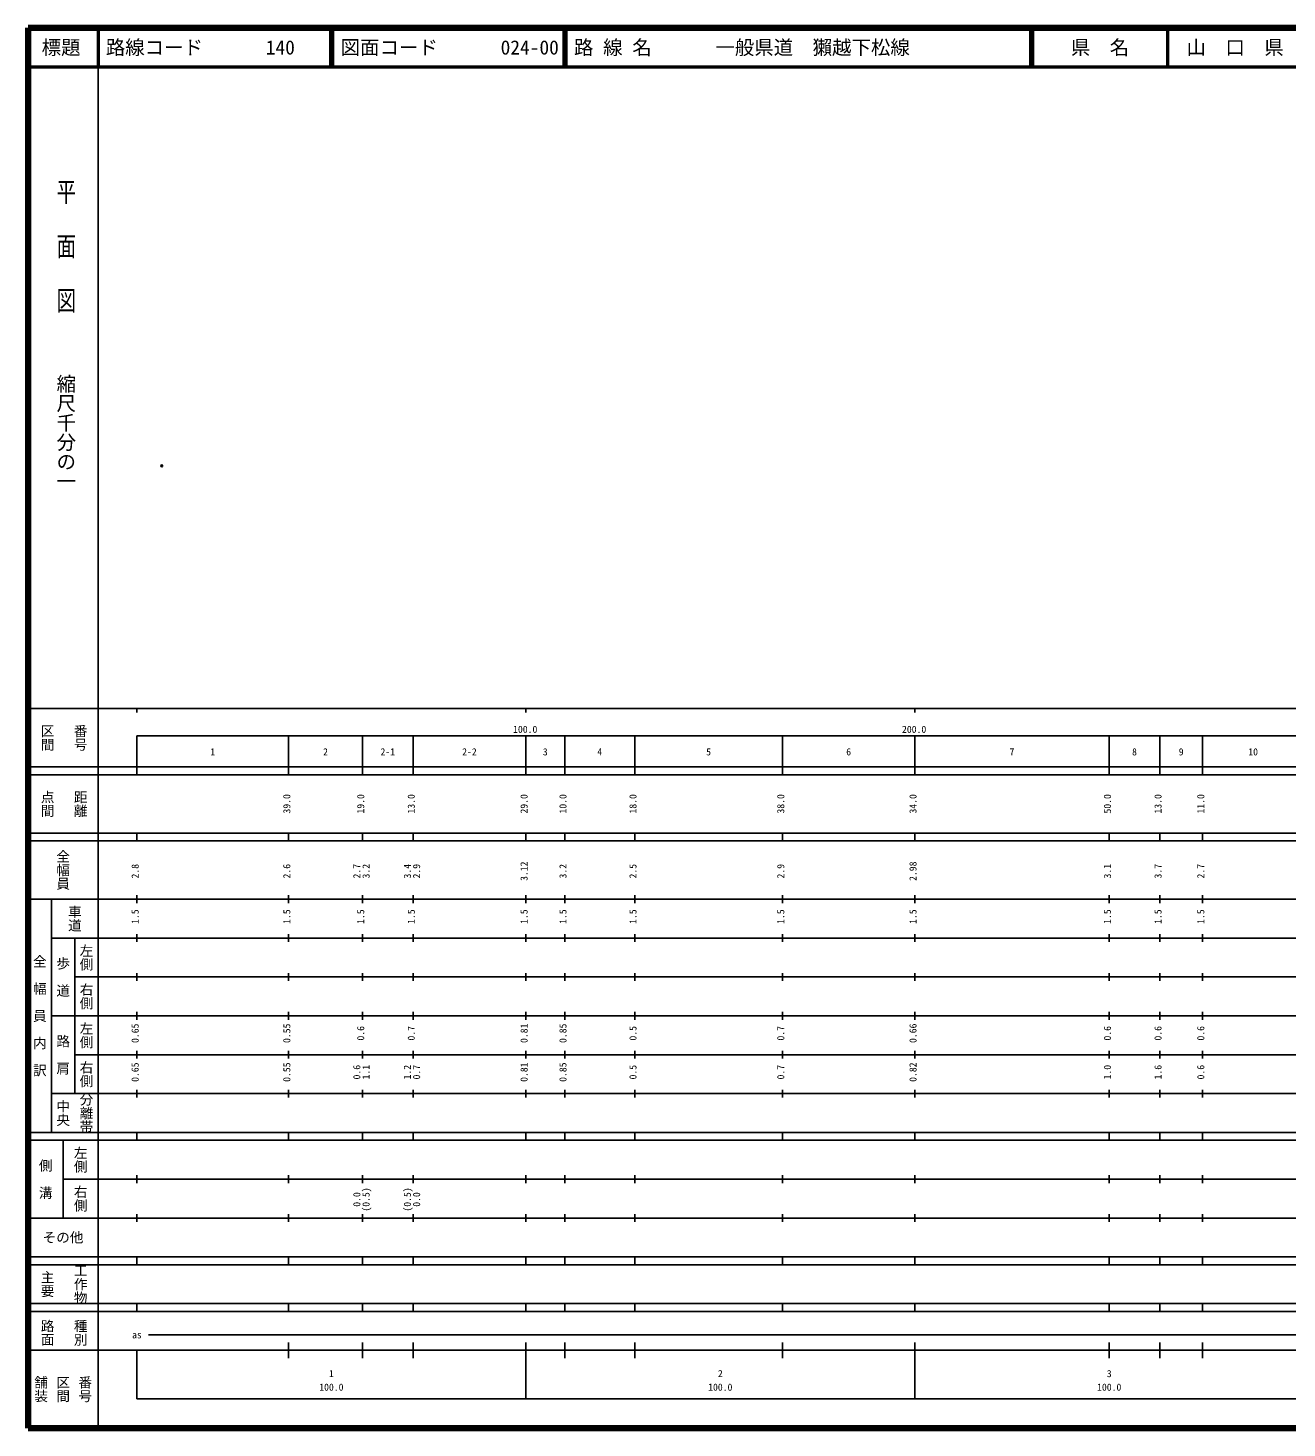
# Model space of a CAD drawing. Units: millimetres on the paper. Extents: x 40 to 680, y 20 to 380.
# Drawn here: x 40 to 363.7, y 20 to 380 of the extents above; entities that cross this region are included whole.
import ezdxf
from ezdxf.enums import TextEntityAlignment as Align

# ---------------------------------------------------------------- set-up
doc = ezdxf.new("R2010")
doc.units = ezdxf.units.MM
doc.header["$PDMODE"] = 32
doc.header["$PDSIZE"] = 0.5
doc.layers.add('M-OTRS', color=6, linetype='Continuous')
doc.layers.add('M-TTL-TXT', color=7, linetype='Continuous')
for name, color, linetype, lineweight in [('M-TTL', 2, 'Continuous', 140), ('M-TTL-BAND', 7, 'Continuous', 25), ('M-TTL-LINE', 7, 'Continuous', 50)]:
    doc.layers.add(name, color=color, linetype=linetype, lineweight=lineweight)
doc.styles.add('@ＭＳ ゴシック', font='')
doc.styles.add('ＭＳ ゴシック', font='')
doc.styles.get('@ＭＳ ゴシック').set_extended_font_data('@MS Gothic')
doc.styles.get('ＭＳ ゴシック').set_extended_font_data('MS Gothic')

msp = doc.modelspace()

# ---------------------------------------------------------------- linework, layer by layer
at = {"layer": 'M-OTRS'}
msp.add_point((74.374, 267.401), dxfattribs=at)
at = {"layer": 'M-TTL'}
for p, q in [((40, 380), (40, 20)), ((680, 380), (40, 380)), ((40, 20), (680, 20))]:
    msp.add_line(p, q, dxfattribs=at)
at = {"layer": 'M-TTL-BAND'}
for p, q in [((58, 370), (58, 20)), ((40, 205), (579, 205)), ((68, 205), (68, 204)), ((168, 205), (168, 204)), ((268, 205), (268, 204)), ((68, 198), (579, 198)), ((68, 198), (68, 188)), ((107, 188), (107, 198)), ((126, 188), (126, 198)), ((139, 188), (139, 198)), ((168, 188), (168, 198)), ((178, 188), (178, 198)), ((196, 188), (196, 198)), ((234, 188), (234, 198)), ((268, 188), (268, 198)), ((318, 188), (318, 198)), ((331, 188), (331, 198)), ((342, 188), (342, 198)), ((40, 190), (579, 190)), ((40, 188), (579, 188)), ((40, 173), (579, 173)), ((68, 171), (68, 173)), ((107, 171), (107, 173)), ((126, 171), (126, 173)), ((139, 171), (139, 173)), ((168, 171), (168, 173)), ((178, 171), (178, 173)), ((196, 171), (196, 173)), ((234, 171), (234, 173)), ((268, 171), (268, 173)), ((318, 171), (318, 173)), ((331, 171), (331, 173)), ((342, 171), (342, 173)), ((40, 171), (579, 171)), ((40, 156), (579, 156)), ((46, 96), (46, 156)), ((68, 155), (68, 157)), ((107, 155), (107, 157)), ((126, 155), (126, 157)), ((139, 155), (139, 157)), ((168, 155), (168, 157)), ((178, 155), (178, 157)), ((196, 155), (196, 157)), ((234, 155), (234, 157)), ((268, 155), (268, 157)), ((318, 155), (318, 157)), ((331, 155), (331, 157)), ((342, 155), (342, 157)), ((46, 146), (579, 146)), ((52, 146), (52, 106)), ((68, 145), (68, 147)), ((107, 145), (107, 147)), ((126, 145), (126, 147)), ((139, 145), (139, 147)), ((168, 145), (168, 147)), ((178, 145), (178, 147)), ((196, 145), (196, 147)), ((234, 145), (234, 147)), ((268, 145), (268, 147)), ((318, 145), (318, 147)), ((331, 145), (331, 147)), ((342, 145), (342, 147)), ((68, 135), (68, 137)), ((107, 135), (107, 137)), ((126, 135), (126, 137)), ((139, 135), (139, 137)), ((168, 135), (168, 137)), ((178, 135), (178, 137)), ((196, 135), (196, 137)), ((234, 135), (234, 137)), ((268, 135), (268, 137)), ((318, 135), (318, 137)), ((331, 135), (331, 137)), ((342, 135), (342, 137)), ((52, 136), (579, 136)), ((46, 126), (579, 126)), ((68, 125), (68, 127)), ((107, 125), (107, 127)), ((126, 125), (126, 127)), ((139, 125), (139, 127)), ((168, 125), (168, 127)), ((178, 125), (178, 127)), ((196, 125), (196, 127)), ((234, 125), (234, 127)), ((268, 125), (268, 127)), ((318, 125), (318, 127)), ((331, 125), (331, 127)), ((342, 125), (342, 127)), ((52, 116), (579, 116)), ((68, 115), (68, 117)), ((107, 115), (107, 117)), ((126, 115), (126, 117)), ((139, 115), (139, 117)), ((168, 115), (168, 117)), ((178, 115), (178, 117)), ((196, 115), (196, 117)), ((234, 115), (234, 117)), ((268, 115), (268, 117)), ((318, 115), (318, 117)), ((331, 115), (331, 117)), ((342, 115), (342, 117)), ((46, 106), (579, 106)), ((68, 105), (68, 107)), ((107, 105), (107, 107)), ((126, 105), (126, 107)), ((139, 105), (139, 107)), ((168, 105), (168, 107)), ((178, 105), (178, 107)), ((196, 105), (196, 107)), ((234, 105), (234, 107)), ((268, 105), (268, 107)), ((318, 105), (318, 107)), ((331, 105), (331, 107)), ((342, 105), (342, 107)), ((40, 96), (579, 96)), ((40, 94), (579, 94)), ((49, 94), (49, 74)), ((68, 94), (68, 96)), ((107, 94), (107, 96)), ((126, 94), (126, 96)), ((139, 94), (139, 96)), ((168, 94), (168, 96)), ((178, 94), (178, 96)), ((196, 94), (196, 96)), ((234, 94), (234, 96)), ((268, 94), (268, 96)), ((318, 94), (318, 96)), ((331, 94), (331, 96)), ((342, 94), (342, 96)), ((49, 84), (579, 84)), ((68, 83), (68, 85)), ((107, 83), (107, 85)), ((126, 83), (126, 85)), ((139, 83), (139, 85)), ((168, 83), (168, 85)), ((178, 83), (178, 85)), ((196, 83), (196, 85)), ((234, 83), (234, 85)), ((268, 83), (268, 85)), ((318, 83), (318, 85)), ((331, 83), (331, 85)), ((342, 83), (342, 85)), ((40, 74), (579, 74)), ((68, 73), (68, 75)), ((107, 73), (107, 75)), ((126, 73), (126, 75)), ((139, 73), (139, 75)), ((168, 73), (168, 75)), ((178, 73), (178, 75)), ((196, 73), (196, 75)), ((234, 73), (234, 75)), ((268, 73), (268, 75)), ((318, 73), (318, 75)), ((331, 73), (331, 75)), ((342, 73), (342, 75)), ((40, 64), (579, 64)), ((40, 62), (579, 62)), ((68, 62), (68, 64)), ((107, 62), (107, 64)), ((126, 62), (126, 64)), ((139, 62), (139, 64)), ((168, 62), (168, 64)), ((178, 62), (178, 64)), ((196, 62), (196, 64)), ((234, 62), (234, 64)), ((268, 62), (268, 64)), ((318, 62), (318, 64)), ((331, 62), (331, 64)), ((342, 62), (342, 64)), ((40, 52), (579, 52)), ((68, 50), (68, 52)), ((107, 50), (107, 52)), ((126, 50), (126, 52)), ((139, 50), (139, 52)), ((168, 50), (168, 52)), ((178, 50), (178, 52)), ((196, 50), (196, 52)), ((234, 50), (234, 52)), ((268, 50), (268, 52)), ((318, 50), (318, 52)), ((331, 50), (331, 52)), ((342, 50), (342, 52)), ((40, 50), (579, 50)), ((71, 44), (565, 44)), ((40, 40), (579, 40)), ((68, 40), (68, 27.5)), ((107, 38), (107, 42)), ((126, 38), (126, 42)), ((139, 38), (139, 42)), ((168, 27.5), (168, 42)), ((178, 38), (178, 42)), ((196, 38), (196, 42)), ((234, 38), (234, 42)), ((268, 27.5), (268, 42)), ((318, 38), (318, 42)), ((331, 38), (331, 42)), ((342, 38), (342, 42)), ((68, 27.5), (579, 27.5))]:
    msp.add_line(p, q, dxfattribs=at)
at = {"layer": 'M-TTL-LINE'}
for p, q in [((58, 380), (58, 370)), ((117.75, 380), (117.75, 370)), ((118.25, 380), (118.25, 370)), ((177.75, 380), (177.75, 370)), ((178.25, 380), (178.25, 370)), ((297.75, 380), (297.75, 370)), ((298.25, 380), (298.25, 370)), ((333, 380), (333, 370)), ((40, 370), (680, 370))]:
    msp.add_line(p, q, dxfattribs=at)

# ---------------------------------------------------------------- texts
at = {"layer": 'M-TTL-BAND', "style": '@ＭＳ ゴシック', "width": 1.4}
msp.add_text('平  面  図', height=3.666, rotation=270, dxfattribs=at).set_placement((49.777, 306.475), align=Align.MIDDLE_RIGHT)
at = {"layer": 'M-TTL-BAND', "style": '@ＭＳ ゴシック'}
msp.add_text('縮尺千分の一', height=3.666, rotation=270, dxfattribs=at).set_placement((49.777, 261.03), align=Align.MIDDLE_RIGHT)
for s, p in [('区間', (45, 197.5)), ('番号', (53.5, 197.5)), ('点間', (45, 180.5)), ('距離', (53.5, 180.5)), ('全幅員', (49, 163.5)), ('車道', (52, 151)), ('左側', (55, 141)), ('全\u3000幅\u3000員\u3000内\u3000訳', (43, 126)), ('歩\u3000道', (49, 136)), ('右側', (55, 131)), ('左側', (55, 121)), ('路\u3000肩', (49, 116)), ('右側', (55, 111)), ('分離帯', (55, 101)), ('中央', (49, 101)), ('左側', (53.5, 89)), ('側\u3000溝', (44.5, 84)), ('右側', (53.5, 79)), ('工作物', (53.5, 57)), ('主要', (45, 57)), ('路面', (45, 44.5)), ('種別', (53.5, 44.5)), ('舗装', (43.333, 30)), ('区間', (49, 30)), ('番号', (54.667, 30))]:
    msp.add_text(s, height=2.566, rotation=270, dxfattribs=at).set_placement(p, align=Align.MIDDLE_CENTER)
at = {"layer": 'M-TTL-BAND', "style": 'ＭＳ ゴシック'}
for s, p in [('100.0', (167.844, 198.195)), ('200.0', (267.844, 198.195)), ('1', (87.5, 192.405)), ('2', (116.5, 192.405)), ('2-1', (132.5, 192.405)), ('2-2', (153.5, 192.405)), ('3', (173, 192.405)), ('4', (187, 192.405)), ('5', (215, 192.405)), ('6', (251, 192.405)), ('7', (293, 192.405)), ('8', (324.5, 192.405)), ('9', (336.5, 192.405)), ('10', (355, 192.405)), ('as', (68, 42.5)), ('1', (118, 32.523)), ('2', (218, 32.523)), ('3', (318, 32.523)), ('100.0', (118, 29.033)), ('100.0', (218, 29.033)), ('100.0', (318, 29.033))]:
    msp.add_text(s, height=1.833, dxfattribs=at).set_placement(p, align=Align.BOTTOM_CENTER)
for s, p in [('39.0', (108, 180.5)), ('19.0', (127, 180.5)), ('13.0', (140, 180.5)), ('29.0', (169, 180.5)), ('10.0', (179, 180.5)), ('18.0', (197, 180.5)), ('38.0', (235, 180.5)), ('34.0', (269, 180.5)), ('50.0', (319, 180.5)), ('13.0', (332, 180.5)), ('11.0', (343, 180.5)), ('2.8', (69, 163.174)), ('2.6', (108, 163.174)), ('2.7', (126, 163.174)), ('3.2', (128.37, 163.174)), ('3.4', (139, 163.174)), ('2.9', (141.37, 163.174)), ('3.12', (169, 163.174)), ('3.2', (179, 163.174)), ('2.5', (197, 163.174)), ('2.9', (235, 163.174)), ('2.98', (269, 163.174)), ('3.1', (319, 163.174)), ('3.7', (332, 163.174)), ('2.7', (343, 163.174)), ('1.5', (69, 151.5)), ('1.5', (108, 151.5)), ('1.5', (127, 151.5)), ('1.5', (140, 151.5)), ('1.5', (169, 151.5)), ('1.5', (179, 151.5)), ('1.5', (197, 151.5)), ('1.5', (235, 151.5)), ('1.5', (269, 151.5)), ('1.5', (319, 151.5)), ('1.5', (332, 151.5)), ('1.5', (343, 151.5)), ('0.65', (69, 121.5)), ('0.55', (108, 121.5)), ('0.6', (127, 121.5)), ('0.7', (140, 121.5)), ('0.81', (169, 121.5)), ('0.85', (179, 121.5)), ('0.5', (197, 121.5)), ('0.7', (235, 121.5)), ('0.66', (269, 121.5)), ('0.6', (319, 121.5)), ('0.6', (332, 121.5)), ('0.6', (343, 121.5)), ('0.65', (69, 111.5)), ('0.55', (108, 111.5)), ('0.6', (126, 111.5)), ('1.1', (128.37, 111.5)), ('1.2', (139, 111.5)), ('0.7', (141.37, 111.5)), ('0.81', (169, 111.5)), ('0.85', (179, 111.5)), ('0.5', (197, 111.5)), ('0.7', (235, 111.5)), ('0.82', (269, 111.5)), ('1.0', (319, 111.5)), ('1.6', (332, 111.5)), ('0.6', (343, 111.5)), ('0.0', (126, 78.764)), ('(0.5)', (128.37, 78.764)), ('(0.5)', (139, 78.764)), ('0.0', (141.37, 78.764))]:
    msp.add_text(s, height=1.833, rotation=90, dxfattribs=at).set_placement(p, align=Align.BOTTOM_CENTER)
msp.add_text('その他', height=2.566, dxfattribs=at).set_placement((49, 69), align=Align.MIDDLE_CENTER)
at = {"layer": 'M-TTL-TXT', "style": 'ＭＳ ゴシック'}
for s, p in [('標題', (48.5, 375)), ('県\u3000名', (315.625, 375)), ('山\u3000口\u3000県', (350.375, 375))]:
    msp.add_text(s, height=3.666, dxfattribs=at).set_placement(p, align=Align.MIDDLE_CENTER)
for s, p in [('路線コード', (60, 375)), ('140', (101.142, 375)), ('図面コード', (120.38, 375)), ('024-00', (161.521, 375)), ('路 線 名', (180.38, 375)), ('一般県道\u3000獺越下松線', (216.734, 375))]:
    msp.add_text(s, height=3.666, dxfattribs=at).set_placement(p, align=Align.MIDDLE_LEFT)

doc.saveas('drawing.dxf')
